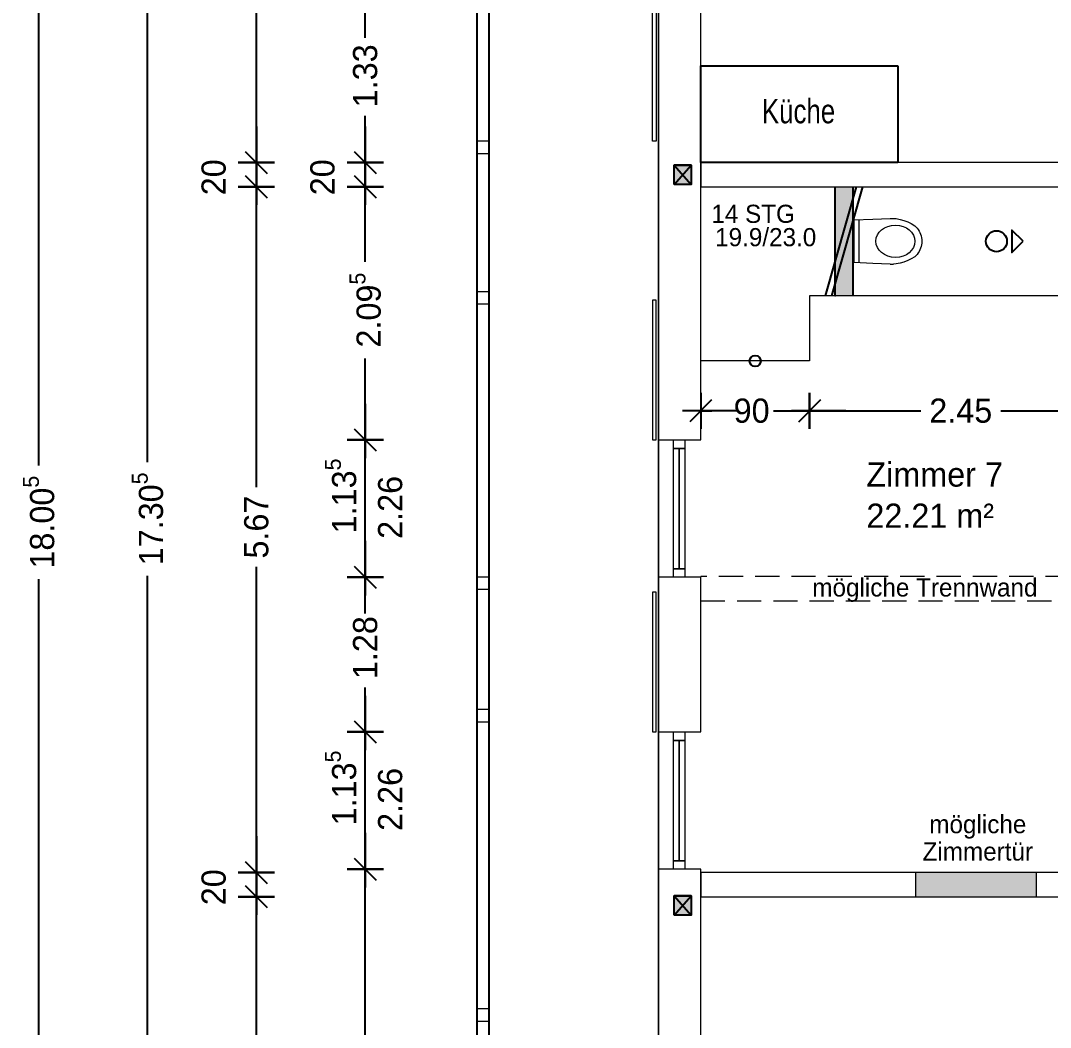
# Model space of a CAD drawing. Header units: metres. Extents: x 153.5 to 178.4, y 23.4 to 51.6.
# Drawn here: x 153.52 to 162.04, y 33.33 to 41.66 of the extents above; entities that cross this region are included whole.
import ezdxf

# ---------------------------------------------------------------- set-up
doc = ezdxf.new("R2010")
doc.units = ezdxf.units.M
doc.header["$XCLIPFRAME"] = 2
doc.header["$PDMODE"] = 65
doc.linetypes.add('AUSGEZOGEN', pattern=[0])
doc.linetypes.add('VERDECKT2_S2', pattern=[0.27, 0.2, -0.07])
for name, color, linetype, lineweight in [('Allgemein01', 7, 'AUSGEZOGEN', 13), ('Allgemein03', 7, 'AUSGEZOGEN', 25), ('Design', 7, 'AUSGEZOGEN', 18), ('Fenster', 7, 'AUSGEZOGEN', 13), ('Fensterbank', 7, 'AUSGEZOGEN', 13), ('Pfosten_ Stützen', 7, 'AUSGEZOGEN', 13), ('Sanitär', 7, 'AUSGEZOGEN', 25), ('Standard', 7, 'AUSGEZOGEN', 25), ('Stütze Holz', 7, 'AUSGEZOGEN', 13), ('Text Allgemein', 7, 'AUSGEZOGEN', 13), ('Treppe', 7, 'AUSGEZOGEN', 13), ('Verschattung', 7, 'AUSGEZOGEN', 13), ('Wand Holz nicht tragend', 7, 'AUSGEZOGEN', 13), ('Wand Holz tragend', 7, 'AUSGEZOGEN', 13)]:
    doc.layers.add(name, color=color, linetype=linetype, lineweight=lineweight)
doc.styles.add('ARIAL', font='arial.ttf')
doc.styles.add('Posterama Text Light', font='')
doc.styles.get('Posterama Text Light').set_extended_font_data('Posterama Text Light')
doc.dimstyles.new('DIMSTYLE_14', dxfattribs={"dimtxt": 0.2, "dimasz": 0.3, "dimexe": 0, "dimexo": 1e-06, "dimgap": 0.1, "dimtad": 0, "dimrnd": 0.005, "dimzin": 4, "dimdsep": 46, "dimtxsty": 'Posterama Text Light', "dimblk1": 'ALL_ML_STRICH', "dimblk2": 'ALL_ML_STRICH', "dimsah": 1, "dimcen": 0, "dimse1": 1, "dimse2": 1, "dimclrd": 7, "dimclre": 7, "dimclrt": 7, "dimadec": 0, "dimazin": 0, "dimtfac": 1, "dimtdec": 0, "dimtix": 1, "dimtmove": 2, "dimatfit": 3, "dimfxl": 0, "dimtzin": 0, "dimlwd": 0, "dimlwe": 18, "dimarcsym": 0})
doc.dimstyles.new('DIMSTYLE_17', dxfattribs={"dimtxt": 0.2, "dimasz": 0.3, "dimexe": 0, "dimexo": 1e-06, "dimgap": 0.1, "dimtad": 0, "dimdec": 1, "dimlfac": 100, "dimrnd": 0.5, "dimzin": 4, "dimdsep": 46, "dimtxsty": 'Posterama Text Light', "dimblk1": 'ALL_ML_STRICH', "dimblk2": 'ALL_ML_STRICH', "dimsah": 1, "dimcen": 0, "dimse1": 1, "dimse2": 1, "dimclrd": 7, "dimclre": 7, "dimclrt": 7, "dimadec": 0, "dimazin": 0, "dimtfac": 1, "dimtdec": 0, "dimtix": 1, "dimtmove": 2, "dimatfit": 3, "dimfxl": 0, "dimtzin": 0, "dimlwd": 0, "dimlwe": 25, "dimarcsym": 0})
doc.dimstyles.new('DIMSTYLE_3', dxfattribs={"dimtxt": 0.2, "dimasz": 0.3, "dimexe": 0, "dimexo": 1e-06, "dimgap": 0.1, "dimtad": 0, "dimdec": 3, "dimrnd": 0.005, "dimzin": 0, "dimdsep": 46, "dimtxsty": 'Posterama Text Light', "dimblk1": 'ALL_ML_STRICH', "dimblk2": 'ALL_ML_STRICH', "dimsah": 1, "dimcen": 0, "dimse1": 1, "dimse2": 1, "dimclrd": 7, "dimclre": 7, "dimclrt": 7, "dimadec": 0, "dimazin": 0, "dimtfac": 1, "dimtdec": 0, "dimtix": 1, "dimtmove": 2, "dimatfit": 3, "dimfxl": 0, "dimtzin": 0, "dimlwd": 0, "dimlwe": 25, "dimarcsym": 0})
doc.dimstyles.new('DIMSTYLE_5', dxfattribs={"dimtxt": 0.2, "dimasz": 0.3, "dimexe": 0, "dimexo": 1e-06, "dimgap": 0.1, "dimtad": 0, "dimrnd": 0.005, "dimzin": 0, "dimdsep": 46, "dimtxsty": 'Posterama Text Light', "dimblk1": 'ALL_ML_STRICH', "dimblk2": 'ALL_ML_STRICH', "dimsah": 1, "dimcen": 0, "dimse1": 1, "dimse2": 1, "dimclrd": 7, "dimclre": 7, "dimclrt": 7, "dimadec": 0, "dimazin": 0, "dimtfac": 1, "dimtdec": 0, "dimtix": 1, "dimtmove": 2, "dimatfit": 3, "dimfxl": 0, "dimtzin": 0, "dimlwd": 0, "dimlwe": 25, "dimarcsym": 0})
doc.dimstyles.new('DIMSTYLE_7', dxfattribs={"dimtxt": 0.2, "dimasz": 0.3, "dimexe": 0, "dimexo": 1e-06, "dimgap": 0.1, "dimtad": 2, "dimdec": 1, "dimlfac": 100, "dimrnd": 0.5, "dimzin": 0, "dimdsep": 46, "dimtxsty": 'Posterama Text Light', "dimblk1": 'ALL_ML_STRICH', "dimblk2": 'ALL_ML_STRICH', "dimsah": 1, "dimcen": 0, "dimse1": 1, "dimse2": 1, "dimclrd": 7, "dimclre": 7, "dimclrt": 7, "dimadec": 0, "dimazin": 0, "dimtfac": 1, "dimtdec": 0, "dimtix": 1, "dimtmove": 2, "dimatfit": 3, "dimfxl": 0, "dimtvp": 1.2, "dimtzin": 0, "dimlwd": 0, "dimlwe": 25, "dimarcsym": 0})
doc.dimstyles.new('DIMSTYLE_9', dxfattribs={"dimtxt": 0.2, "dimasz": 0.3, "dimexe": 0, "dimexo": 1e-06, "dimgap": 0.1, "dimtad": 2, "dimdec": 3, "dimrnd": 0.005, "dimzin": 0, "dimdsep": 46, "dimtxsty": 'Posterama Text Light', "dimblk1": 'ALL_ML_STRICH', "dimblk2": 'ALL_ML_STRICH', "dimsah": 1, "dimcen": 0, "dimse1": 1, "dimse2": 1, "dimclrd": 7, "dimclre": 7, "dimclrt": 7, "dimadec": 0, "dimazin": 0, "dimtfac": 1, "dimtdec": 0, "dimtix": 1, "dimtmove": 2, "dimatfit": 3, "dimfxl": 0, "dimtzin": 0, "dimlwd": 0, "dimlwe": 25, "dimarcsym": 0})
picture_1 = doc.add_image_def('image1.jpg', size_in_pixel=(256, 256))
picture_2 = doc.add_image_def('image2.jpg', size_in_pixel=(256, 256))

# ---------------------------------------------------------------- blocks, each defined once
blk = doc.blocks.new('COMPLEXOBJECT_2')
at = {"layer": 'Standard', "linetype": 'AUSGEZOGEN', "lineweight": 25, "transparency": 33554687}
blk.add_hatch(color=31, dxfattribs=at).paths.add_polyline_path([(158.9278, 40.3048), (159.0678, 40.3048), (159.0678, 40.4648), (158.9278, 40.4648)])
at = {"layer": 'Standard', "color": 7, "linetype": 'AUSGEZOGEN', "lineweight": 25, "transparency": 33554687}
blk.add_lwpolyline([(158.9278, 40.3048), (158.9278, 40.4648), (159.0678, 40.4648), (159.0678, 40.3048), (158.9278, 40.3048)], close=True, dxfattribs=at)
blk = doc.blocks.new('COMPLEXOBJECT_4')
at = {"layer": 'Standard', "linetype": 'AUSGEZOGEN', "lineweight": 25, "transparency": 33554687}
blk.add_hatch(color=31, dxfattribs=at).paths.add_polyline_path([(158.9278, 34.2634), (159.0678, 34.2634), (159.0678, 34.4234), (158.9278, 34.4234)])
at = {"layer": 'Standard', "color": 7, "linetype": 'AUSGEZOGEN', "lineweight": 25, "transparency": 33554687}
blk.add_lwpolyline([(158.9278, 34.2634), (158.9278, 34.4234), (159.0678, 34.4234), (159.0678, 34.2634), (158.9278, 34.2634)], close=True, dxfattribs=at)
blk = doc.blocks.new('COMPLEXOBJECT_16')
at = {"layer": 'Standard', "linetype": 'AUSGEZOGEN', "lineweight": 13, "transparency": 33554687}
blk.add_hatch(color=252, dxfattribs=at).paths.add_polyline_path([(160.9243, 34.6148), (160.9243, 34.4148), (161.9243, 34.4148), (161.9243, 34.6148)])
at = {"layer": 'Standard', "color": 252, "linetype": 'AUSGEZOGEN', "lineweight": 13, "transparency": 33554687}
blk.add_lwpolyline([(160.9243, 34.6148), (160.9243, 34.4148), (161.9243, 34.4148), (161.9243, 34.6148), (160.9243, 34.6148)], close=True, dxfattribs=at)
blk = doc.blocks.new('ALL_ML_STRICH')
at = {"color": 0, "linetype": 'ByBlock', "lineweight": -2}
for p, q in [((-0.3, -0.3), (0.3, 0.3)), ((0, -0.5), (0, 0.5)), ((-1, 0), (0.5, 0))]:
    blk.add_line(p, q, dxfattribs=at)
blk = doc.blocks.new('*D25')
at = {"layer": 'DEFPOINTS', "color": 7, "linetype": 'AUSGEZOGEN', "lineweight": 25, "transparency": 33554687}
for p in [(158.7978, 46.4848), (153.6732, 28.4819), (158.7978, 28.4819)]:
    blk.add_point(p, dxfattribs=at)
at = {"layer": 'Standard', "color": 7, "linetype": 'AUSGEZOGEN', "lineweight": -2, "transparency": 33554687}
for p, q in [((153.6732, 37.9821), (153.6732, 46.4848)), ((153.6732, 28.4819), (153.6732, 37.0421))]:
    blk.add_line(p, q, dxfattribs=at)
at = {"layer": 'Standard', "color": 7, "linetype": 'AUSGEZOGEN', "lineweight": 25, "transparency": 33554687, "xscale": 0.3, "yscale": 0.3, "zscale": 0.3}
for p, rotation in [((153.6732, 46.4848), 90), ((153.6732, 28.4819), 270)]:
    blk.add_blockref('ALL_ML_STRICH', p, dxfattribs=dict(at, rotation=rotation))
at = {"layer": 'Standard', "color": 7, "linetype": 'AUSGEZOGEN', "lineweight": 25, "transparency": 33554687, "insert": (153.6732, 37.5121), "char_height": 0.2, "width": 1.2, "attachment_point": 5, "rotation": 90, "style": 'Posterama Text Light'}
blk.add_mtext('\\A1;{\\A1;{18.00\\H0.132000;\\S5^ ;}}', dxfattribs=at)
blk = doc.blocks.new('*D58')
at = {"layer": 'DEFPOINTS', "color": 7, "linetype": 'AUSGEZOGEN', "lineweight": 25, "transparency": 33554687}
for p in [(159.1478, 46.1348), (154.5732, 28.8319), (159.1478, 28.8319)]:
    blk.add_point(p, dxfattribs=at)
at = {"layer": 'Standard', "color": 7, "linetype": 'AUSGEZOGEN', "lineweight": -2, "transparency": 33554687}
for p, q in [((154.5732, 38.0094), (154.5732, 46.1348)), ((154.5732, 28.8319), (154.5732, 37.0694))]:
    blk.add_line(p, q, dxfattribs=at)
at = {"layer": 'Standard', "color": 7, "linetype": 'AUSGEZOGEN', "lineweight": 25, "transparency": 33554687, "xscale": 0.3, "yscale": 0.3, "zscale": 0.3}
for p, rotation in [((154.5732, 46.1348), 90), ((154.5732, 28.8319), 270)]:
    blk.add_blockref('ALL_ML_STRICH', p, dxfattribs=dict(at, rotation=rotation))
at = {"layer": 'Standard', "color": 7, "linetype": 'AUSGEZOGEN', "lineweight": 25, "transparency": 33554687, "insert": (154.5732, 37.5394), "char_height": 0.2, "width": 1.2, "attachment_point": 5, "rotation": 90, "style": 'Posterama Text Light'}
blk.add_mtext('\\A1;{\\A1;{17.30\\H0.132000;\\S5^ ;}}', dxfattribs=at)
blk = doc.blocks.new('*D70')
at = {"layer": 'DEFPOINTS', "color": 7, "linetype": 'AUSGEZOGEN', "lineweight": 25, "transparency": 33554687}
for p in [(158.7978, 34.6423), (156.3732, 30.8165), (158.7978, 30.8165)]:
    blk.add_point(p, dxfattribs=at)
at = {"layer": 'Standard', "color": 7, "linetype": 'AUSGEZOGEN', "lineweight": -2, "transparency": 33554687}
for p, q in [((156.3732, 33.1719), (156.3732, 34.6423)), ((156.3732, 30.8165), (156.3732, 32.3719))]:
    blk.add_line(p, q, dxfattribs=at)
at = {"layer": 'Standard', "color": 7, "linetype": 'AUSGEZOGEN', "lineweight": 25, "transparency": 33554687, "xscale": 0.3, "yscale": 0.3, "zscale": 0.3}
for p, rotation in [((156.3732, 34.6423), 90), ((156.3732, 30.8165), 270)]:
    blk.add_blockref('ALL_ML_STRICH', p, dxfattribs=dict(at, rotation=rotation))
at = {"layer": 'Standard', "color": 7, "linetype": 'AUSGEZOGEN', "lineweight": 25, "transparency": 33554687, "insert": (156.3732, 32.7719), "char_height": 0.2, "width": 1, "attachment_point": 5, "rotation": 90, "style": 'Posterama Text Light'}
blk.add_mtext('\\A1;{\\A1;{3.82\\H0.132000;\\S5^ ;}}', dxfattribs=at)
blk = doc.blocks.new('*D71')
at = {"layer": 'DEFPOINTS', "color": 7, "linetype": 'AUSGEZOGEN', "lineweight": 25, "transparency": 33554687}
for p in [(158.7978, 35.7773), (156.3732, 34.6423), (158.7978, 34.6423)]:
    blk.add_point(p, dxfattribs=at)
at = {"layer": 'Standard', "color": 7, "linetype": 'AUSGEZOGEN', "lineweight": -2, "transparency": 33554687}
blk.add_line((156.3732, 34.6423), (156.3732, 35.7773), dxfattribs=at)
at = {"layer": 'Standard', "color": 7, "linetype": 'AUSGEZOGEN', "lineweight": 25, "transparency": 33554687, "xscale": 0.3, "yscale": 0.3, "zscale": 0.3}
for p, rotation in [((156.3732, 35.7773), 90), ((156.3732, 34.6423), 270)]:
    blk.add_blockref('ALL_ML_STRICH', p, dxfattribs=dict(at, rotation=rotation))
at = {"layer": 'Standard', "color": 7, "linetype": 'AUSGEZOGEN', "lineweight": 25, "transparency": 33554687, "insert": (156.1704, 35.3144), "char_height": 0.2, "width": 1, "attachment_point": 5, "rotation": 90, "style": 'Posterama Text Light'}
blk.add_mtext('\\A1;{\\A1;{1.13\\H0.132000;\\S5^ ;}}', dxfattribs=at)
at = {"layer": 'Standard', "color": 7, "linetype": 'AUSGEZOGEN', "lineweight": 25, "transparency": 33554687, "insert": (156.4788, 34.9596), "char_height": 0.2, "width": 0.01, "attachment_point": 1, "rotation": 90, "line_spacing_factor": 0.60241, "style": 'Posterama Text Light'}
blk.add_mtext('\\A1;{2.26\\H0.132000;\\S^ ;}', dxfattribs=at)
blk = doc.blocks.new('*D72')
at = {"layer": 'DEFPOINTS', "color": 7, "linetype": 'AUSGEZOGEN', "lineweight": 25, "transparency": 33554687}
for p in [(158.7978, 37.0569), (156.3732, 35.7773), (158.7978, 35.7773)]:
    blk.add_point(p, dxfattribs=at)
at = {"layer": 'Standard', "color": 7, "linetype": 'AUSGEZOGEN', "lineweight": -2, "transparency": 33554687}
for p, q in [((156.3732, 36.8048), (156.3732, 37.0569)), ((156.3732, 35.7773), (156.3732, 36.1448))]:
    blk.add_line(p, q, dxfattribs=at)
at = {"layer": 'Standard', "color": 7, "linetype": 'AUSGEZOGEN', "lineweight": 25, "transparency": 33554687, "xscale": 0.3, "yscale": 0.3, "zscale": 0.3}
for p, rotation in [((156.3732, 37.0569), 90), ((156.3732, 35.7773), 270)]:
    blk.add_blockref('ALL_ML_STRICH', p, dxfattribs=dict(at, rotation=rotation))
at = {"layer": 'Standard', "color": 7, "linetype": 'AUSGEZOGEN', "lineweight": 25, "transparency": 33554687, "insert": (156.3732, 36.4748), "char_height": 0.2, "width": 0.8, "attachment_point": 5, "rotation": 90, "style": 'Posterama Text Light'}
blk.add_mtext('\\A1;{\\A1;{1.28\\H0.132000;\\S^ ;}}', dxfattribs=at)
blk = doc.blocks.new('*D73')
at = {"layer": 'DEFPOINTS', "color": 7, "linetype": 'AUSGEZOGEN', "lineweight": 25, "transparency": 33554687}
for p in [(158.7978, 38.1919), (156.3732, 37.0569), (158.7978, 37.0569)]:
    blk.add_point(p, dxfattribs=at)
at = {"layer": 'Standard', "color": 7, "linetype": 'AUSGEZOGEN', "lineweight": -2, "transparency": 33554687}
blk.add_line((156.3732, 37.0569), (156.3732, 38.1919), dxfattribs=at)
at = {"layer": 'Standard', "color": 7, "linetype": 'AUSGEZOGEN', "lineweight": 25, "transparency": 33554687, "xscale": 0.3, "yscale": 0.3, "zscale": 0.3}
for p, rotation in [((156.3732, 38.1919), 90), ((156.3732, 37.0569), 270)]:
    blk.add_blockref('ALL_ML_STRICH', p, dxfattribs=dict(at, rotation=rotation))
at = {"layer": 'Standard', "color": 7, "linetype": 'AUSGEZOGEN', "lineweight": 25, "transparency": 33554687, "insert": (156.1704, 37.729), "char_height": 0.2, "width": 1, "attachment_point": 5, "rotation": 90, "style": 'Posterama Text Light'}
blk.add_mtext('\\A1;{\\A1;{1.13\\H0.132000;\\S5^ ;}}', dxfattribs=at)
at = {"layer": 'Standard', "color": 7, "linetype": 'AUSGEZOGEN', "lineweight": 25, "transparency": 33554687, "insert": (156.4788, 37.3742), "char_height": 0.2, "width": 0.01, "attachment_point": 1, "rotation": 90, "line_spacing_factor": 0.60241, "style": 'Posterama Text Light'}
blk.add_mtext('\\A1;{2.26\\H0.132000;\\S^ ;}', dxfattribs=at)
blk = doc.blocks.new('*D74')
at = {"layer": 'DEFPOINTS', "color": 7, "linetype": 'AUSGEZOGEN', "lineweight": 25, "transparency": 33554687}
for p in [(159.1478, 40.2848), (156.3732, 38.1919), (158.7978, 38.1919)]:
    blk.add_point(p, dxfattribs=at)
at = {"layer": 'Standard', "color": 7, "linetype": 'AUSGEZOGEN', "lineweight": -2, "transparency": 33554687}
for p, q in [((156.3732, 39.6656), (156.3732, 40.2848)), ((156.3732, 38.1919), (156.3732, 38.8656))]:
    blk.add_line(p, q, dxfattribs=at)
at = {"layer": 'Standard', "color": 7, "linetype": 'AUSGEZOGEN', "lineweight": 25, "transparency": 33554687, "xscale": 0.3, "yscale": 0.3, "zscale": 0.3}
for p, rotation in [((156.3732, 40.2848), 90), ((156.3732, 38.1919), 270)]:
    blk.add_blockref('ALL_ML_STRICH', p, dxfattribs=dict(at, rotation=rotation))
at = {"layer": 'Standard', "color": 7, "linetype": 'AUSGEZOGEN', "lineweight": 25, "transparency": 33554687, "insert": (156.3732, 39.2656), "char_height": 0.2, "width": 1, "attachment_point": 5, "rotation": 90, "style": 'Posterama Text Light'}
blk.add_mtext('\\A1;{\\A1;{2.09\\H0.132000;\\S5^ ;}}', dxfattribs=at)
blk = doc.blocks.new('*D75')
at = {"layer": 'DEFPOINTS', "color": 7, "linetype": 'AUSGEZOGEN', "lineweight": 25, "transparency": 33554687}
for p in [(159.1478, 40.4848), (156.3732, 40.2848), (159.1478, 40.2848)]:
    blk.add_point(p, dxfattribs=at)
at = {"layer": 'Standard', "color": 7, "linetype": 'AUSGEZOGEN', "lineweight": -2, "transparency": 33554687}
blk.add_line((156.3732, 40.2848), (156.3732, 40.4848), dxfattribs=at)
at = {"layer": 'Standard', "color": 7, "linetype": 'AUSGEZOGEN', "lineweight": 25, "transparency": 33554687, "xscale": 0.3, "yscale": 0.3, "zscale": 0.3}
for p, rotation in [((156.3732, 40.4848), 90), ((156.3732, 40.2848), 270)]:
    blk.add_blockref('ALL_ML_STRICH', p, dxfattribs=dict(at, rotation=rotation))
at = {"layer": 'Standard', "color": 7, "linetype": 'AUSGEZOGEN', "lineweight": 25, "transparency": 33554687, "insert": (156.0204, 40.3637), "char_height": 0.2, "width": 0.8, "attachment_point": 5, "rotation": 90, "style": 'Posterama Text Light'}
blk.add_mtext('\\A1;{\\A1;{20\\H0.132000;\\S^ ;}}', dxfattribs=at)
blk = doc.blocks.new('*D76')
at = {"layer": 'DEFPOINTS', "color": 7, "linetype": 'AUSGEZOGEN', "lineweight": 25, "transparency": 33554687}
for p in [(158.7978, 41.8167), (156.3732, 40.4848), (159.1478, 40.4848)]:
    blk.add_point(p, dxfattribs=at)
at = {"layer": 'Standard', "color": 7, "linetype": 'AUSGEZOGEN', "lineweight": -2, "transparency": 33554687}
for p, q in [((156.3732, 41.5326), (156.3732, 41.8167)), ((156.3732, 40.4848), (156.3732, 40.8726))]:
    blk.add_line(p, q, dxfattribs=at)
at = {"layer": 'Standard', "color": 7, "linetype": 'AUSGEZOGEN', "lineweight": 25, "transparency": 33554687, "xscale": 0.3, "yscale": 0.3, "zscale": 0.3}
for p, rotation in [((156.3732, 41.8167), 90), ((156.3732, 40.4848), 270)]:
    blk.add_blockref('ALL_ML_STRICH', p, dxfattribs=dict(at, rotation=rotation))
at = {"layer": 'Standard', "color": 7, "linetype": 'AUSGEZOGEN', "lineweight": 25, "transparency": 33554687, "insert": (156.3732, 41.2026), "char_height": 0.2, "width": 0.8, "attachment_point": 5, "rotation": 90, "style": 'Posterama Text Light'}
blk.add_mtext('\\A1;{\\A1;{1.33\\H0.132000;\\S^ ;}}', dxfattribs=at)
blk = doc.blocks.new('*D94')
at = {"layer": 'DEFPOINTS', "color": 7, "linetype": 'AUSGEZOGEN', "lineweight": 25, "transparency": 33554687}
for p in [(159.1478, 34.4148), (155.4732, 28.8319), (159.1478, 28.8319)]:
    blk.add_point(p, dxfattribs=at)
at = {"layer": 'Standard', "color": 7, "linetype": 'AUSGEZOGEN', "lineweight": -2, "transparency": 33554687}
for p, q in [((155.4732, 32.059), (155.4732, 34.4148)), ((155.4732, 28.8319), (155.4732, 31.259))]:
    blk.add_line(p, q, dxfattribs=at)
at = {"layer": 'Standard', "color": 7, "linetype": 'AUSGEZOGEN', "lineweight": 25, "transparency": 33554687, "xscale": 0.3, "yscale": 0.3, "zscale": 0.3}
for p, rotation in [((155.4732, 34.4148), 90), ((155.4732, 28.8319), 270)]:
    blk.add_blockref('ALL_ML_STRICH', p, dxfattribs=dict(at, rotation=rotation))
at = {"layer": 'Standard', "color": 7, "linetype": 'AUSGEZOGEN', "lineweight": 25, "transparency": 33554687, "insert": (155.4732, 31.659), "char_height": 0.2, "width": 1, "attachment_point": 5, "rotation": 90, "style": 'Posterama Text Light'}
blk.add_mtext('\\A1;{\\A1;{5.58\\H0.132000;\\S5^ ;}}', dxfattribs=at)
blk = doc.blocks.new('*D95')
at = {"layer": 'DEFPOINTS', "color": 7, "linetype": 'AUSGEZOGEN', "lineweight": 25, "transparency": 33554687}
for p in [(159.1478, 34.6148), (155.4732, 34.4148), (159.1478, 34.4148)]:
    blk.add_point(p, dxfattribs=at)
at = {"layer": 'Standard', "color": 7, "linetype": 'AUSGEZOGEN', "lineweight": -2, "transparency": 33554687}
blk.add_line((155.4732, 34.4148), (155.4732, 34.6148), dxfattribs=at)
at = {"layer": 'Standard', "color": 7, "linetype": 'AUSGEZOGEN', "lineweight": 25, "transparency": 33554687, "xscale": 0.3, "yscale": 0.3, "zscale": 0.3}
for p, rotation in [((155.4732, 34.6148), 90), ((155.4732, 34.4148), 270)]:
    blk.add_blockref('ALL_ML_STRICH', p, dxfattribs=dict(at, rotation=rotation))
at = {"layer": 'Standard', "color": 7, "linetype": 'AUSGEZOGEN', "lineweight": 25, "transparency": 33554687, "insert": (155.1204, 34.4937), "char_height": 0.2, "width": 0.8, "attachment_point": 5, "rotation": 90, "style": 'Posterama Text Light'}
blk.add_mtext('\\A1;{\\A1;{20\\H0.132000;\\S^ ;}}', dxfattribs=at)
blk = doc.blocks.new('*D96')
at = {"layer": 'DEFPOINTS', "color": 7, "linetype": 'AUSGEZOGEN', "lineweight": 25, "transparency": 33554687}
for p in [(159.1478, 40.2848), (155.4732, 34.6148), (159.1478, 34.6148)]:
    blk.add_point(p, dxfattribs=at)
at = {"layer": 'Standard', "color": 7, "linetype": 'AUSGEZOGEN', "lineweight": -2, "transparency": 33554687}
for p, q in [((155.4732, 37.8018), (155.4732, 40.2848)), ((155.4732, 34.6148), (155.4732, 37.1418))]:
    blk.add_line(p, q, dxfattribs=at)
at = {"layer": 'Standard', "color": 7, "linetype": 'AUSGEZOGEN', "lineweight": 25, "transparency": 33554687, "xscale": 0.3, "yscale": 0.3, "zscale": 0.3}
for p, rotation in [((155.4732, 40.2848), 90), ((155.4732, 34.6148), 270)]:
    blk.add_blockref('ALL_ML_STRICH', p, dxfattribs=dict(at, rotation=rotation))
at = {"layer": 'Standard', "color": 7, "linetype": 'AUSGEZOGEN', "lineweight": 25, "transparency": 33554687, "insert": (155.4732, 37.4718), "char_height": 0.2, "width": 0.8, "attachment_point": 5, "rotation": 90, "style": 'Posterama Text Light'}
blk.add_mtext('\\A1;{\\A1;{5.67\\H0.132000;\\S^ ;}}', dxfattribs=at)
blk = doc.blocks.new('*D97')
at = {"layer": 'DEFPOINTS', "color": 7, "linetype": 'AUSGEZOGEN', "lineweight": 25, "transparency": 33554687}
for p in [(159.1478, 40.4848), (155.4732, 40.2848), (159.1478, 40.2848)]:
    blk.add_point(p, dxfattribs=at)
at = {"layer": 'Standard', "color": 7, "linetype": 'AUSGEZOGEN', "lineweight": -2, "transparency": 33554687}
blk.add_line((155.4732, 40.2848), (155.4732, 40.4848), dxfattribs=at)
at = {"layer": 'Standard', "color": 7, "linetype": 'AUSGEZOGEN', "lineweight": 25, "transparency": 33554687, "xscale": 0.3, "yscale": 0.3, "zscale": 0.3}
for p, rotation in [((155.4732, 40.4848), 90), ((155.4732, 40.2848), 270)]:
    blk.add_blockref('ALL_ML_STRICH', p, dxfattribs=dict(at, rotation=rotation))
at = {"layer": 'Standard', "color": 7, "linetype": 'AUSGEZOGEN', "lineweight": 25, "transparency": 33554687, "insert": (155.1204, 40.3637), "char_height": 0.2, "width": 0.8, "attachment_point": 5, "rotation": 90, "style": 'Posterama Text Light'}
blk.add_mtext('\\A1;{\\A1;{20\\H0.132000;\\S^ ;}}', dxfattribs=at)
blk = doc.blocks.new('*D98')
at = {"layer": 'DEFPOINTS', "color": 7, "linetype": 'AUSGEZOGEN', "lineweight": 25, "transparency": 33554687}
for p in [(159.1478, 46.1348), (155.4732, 40.4848), (159.1478, 40.4848)]:
    blk.add_point(p, dxfattribs=at)
at = {"layer": 'Standard', "color": 7, "linetype": 'AUSGEZOGEN', "lineweight": -2, "transparency": 33554687}
for p, q in [((155.4732, 43.6564), (155.4732, 46.1348)), ((155.4732, 40.4848), (155.4732, 42.9964))]:
    blk.add_line(p, q, dxfattribs=at)
at = {"layer": 'Standard', "color": 7, "linetype": 'AUSGEZOGEN', "lineweight": 25, "transparency": 33554687, "xscale": 0.3, "yscale": 0.3, "zscale": 0.3}
for p, rotation in [((155.4732, 46.1348), 90), ((155.4732, 40.4848), 270)]:
    blk.add_blockref('ALL_ML_STRICH', p, dxfattribs=dict(at, rotation=rotation))
at = {"layer": 'Standard', "color": 7, "linetype": 'AUSGEZOGEN', "lineweight": 25, "transparency": 33554687, "insert": (155.4732, 43.3264), "char_height": 0.2, "width": 0.8, "attachment_point": 5, "rotation": 90, "style": 'Posterama Text Light'}
blk.add_mtext('\\A1;{\\A1;{5.65\\H0.132000;\\S^ ;}}', dxfattribs=at)
blk = doc.blocks.new('*D114')
at = {"layer": 'DEFPOINTS', "color": 7, "linetype": 'AUSGEZOGEN', "lineweight": 25, "transparency": 33554687}
for p in [(159.1478, 34.4148), (163.6978, 33.1598), (159.1478, 29.8722)]:
    blk.add_point(p, dxfattribs=at)
at = {"layer": 'Standard', "color": 7, "linetype": 'AUSGEZOGEN', "lineweight": -2, "transparency": 33554687}
for p, q in [((159.1478, 29.8722), (161.1108, 29.8722)), ((161.7708, 29.8722), (163.6978, 29.8722))]:
    blk.add_line(p, q, dxfattribs=at)
at = {"layer": 'Standard', "color": 7, "linetype": 'AUSGEZOGEN', "lineweight": 25, "transparency": 33554687, "xscale": 0.3, "yscale": 0.3, "zscale": 0.3, "rotation": 180}
blk.add_blockref('ALL_ML_STRICH', (159.1478, 29.8722), dxfattribs=at)
at = {"layer": 'Standard', "color": 7, "linetype": 'AUSGEZOGEN', "lineweight": 25, "transparency": 33554687, "xscale": 0.3, "yscale": 0.3, "zscale": 0.3}
blk.add_blockref('ALL_ML_STRICH', (163.6978, 29.8722), dxfattribs=at)
at = {"layer": 'Standard', "color": 7, "linetype": 'AUSGEZOGEN', "lineweight": 25, "transparency": 33554687, "insert": (161.4408, 29.8722), "char_height": 0.2, "width": 0.8, "attachment_point": 5, "style": 'Posterama Text Light'}
blk.add_mtext('\\A1;{\\A1;{4.55\\H0.132000;\\S^ ;}}', dxfattribs=at)
blk = doc.blocks.new('*D121')
at = {"layer": 'DEFPOINTS', "color": 7, "linetype": 'AUSGEZOGEN', "lineweight": 25, "transparency": 33554687}
for p in [(159.1478, 38.8448), (160.0478, 38.8448), (159.1478, 38.4329)]:
    blk.add_point(p, dxfattribs=at)
at = {"layer": 'Standard', "color": 7, "linetype": 'AUSGEZOGEN', "lineweight": -2, "transparency": 33554687}
for p, q in [((159.1478, 38.4329), (159.2383, 38.4329)), ((159.8983, 38.4329), (160.0478, 38.4329))]:
    blk.add_line(p, q, dxfattribs=at)
at = {"layer": 'Standard', "color": 7, "linetype": 'AUSGEZOGEN', "lineweight": 25, "transparency": 33554687, "xscale": 0.3, "yscale": 0.3, "zscale": 0.3, "rotation": 180}
blk.add_blockref('ALL_ML_STRICH', (159.1478, 38.4329), dxfattribs=at)
at = {"layer": 'Standard', "color": 7, "linetype": 'AUSGEZOGEN', "lineweight": 25, "transparency": 33554687, "xscale": 0.3, "yscale": 0.3, "zscale": 0.3}
blk.add_blockref('ALL_ML_STRICH', (160.0478, 38.4329), dxfattribs=at)
at = {"layer": 'Standard', "color": 7, "linetype": 'AUSGEZOGEN', "lineweight": 25, "transparency": 33554687, "insert": (159.5683, 38.4329), "char_height": 0.2, "width": 0.8, "attachment_point": 5, "style": 'Posterama Text Light'}
blk.add_mtext('\\A1;{\\A1;{90\\H0.132000;\\S^ ;}}', dxfattribs=at)
blk = doc.blocks.new('*D122')
at = {"layer": 'DEFPOINTS', "color": 7, "linetype": 'AUSGEZOGEN', "lineweight": 25, "transparency": 33554687}
for p in [(162.4978, 39.3848), (160.0478, 38.8448), (160.0478, 38.4329)]:
    blk.add_point(p, dxfattribs=at)
at = {"layer": 'Standard', "color": 7, "linetype": 'AUSGEZOGEN', "lineweight": -2, "transparency": 33554687}
for p, q in [((160.0478, 38.4329), (160.9677, 38.4329)), ((161.6277, 38.4329), (162.4978, 38.4329))]:
    blk.add_line(p, q, dxfattribs=at)
at = {"layer": 'Standard', "color": 7, "linetype": 'AUSGEZOGEN', "lineweight": 25, "transparency": 33554687, "xscale": 0.3, "yscale": 0.3, "zscale": 0.3, "rotation": 180}
blk.add_blockref('ALL_ML_STRICH', (160.0478, 38.4329), dxfattribs=at)
at = {"layer": 'Standard', "color": 7, "linetype": 'AUSGEZOGEN', "lineweight": 25, "transparency": 33554687, "xscale": 0.3, "yscale": 0.3, "zscale": 0.3}
blk.add_blockref('ALL_ML_STRICH', (162.4978, 38.4329), dxfattribs=at)
at = {"layer": 'Standard', "color": 7, "linetype": 'AUSGEZOGEN', "lineweight": 25, "transparency": 33554687, "insert": (161.2977, 38.4329), "char_height": 0.2, "width": 0.8, "attachment_point": 5, "style": 'Posterama Text Light'}
blk.add_mtext('\\A1;{\\A1;{2.45\\H0.132000;\\S^ ;}}', dxfattribs=at)

msp = doc.modelspace()

# ---------------------------------------------------------------- hatches: boundary and pattern name
at = {"layer": 'Design', "linetype": 'AUSGEZOGEN', "lineweight": 25, "transparency": 33554687}
msp.add_hatch(color=254, dxfattribs=at).paths.add_polyline_path([(160.2629, 39.3848), (160.2629, 40.2848), (160.4129, 40.2848), (160.4129, 39.3848)], flags=16)

# ---------------------------------------------------------------- linework, layer by layer
at = {"layer": 'Allgemein01', "color": 252, "linetype": 'AUSGEZOGEN', "lineweight": 25, "transparency": 33554687}
msp.add_circle((161.593, 39.8348), 0.0869, dxfattribs=at)
at = {"layer": 'Allgemein03', "color": 7, "linetype": 'AUSGEZOGEN', "lineweight": 25, "transparency": 33554687}
for p, q in [((159.1478, 41.2848), (160.7778, 41.2848)), ((159.1478, 40.4848), (159.1478, 41.2848)), ((160.7778, 41.2848), (160.7778, 40.4848)), ((160.7778, 40.4848), (159.1478, 40.4848))]:
    msp.add_line(p, q, dxfattribs=at)
at = {"layer": 'Allgemein03', "color": 252, "linetype": 'AUSGEZOGEN', "lineweight": 25, "transparency": 33554687}
msp.add_line((160.409, 39.3848), (160.409, 40.2848), dxfattribs=at)
msp.add_lwpolyline([(160.2591, 39.3849), (160.259, 39.3848), (160.259, 40.2848)], dxfattribs=at)
at = {"layer": 'Fenster', "transparency": 33554687}
for points in [[(158.9228, 38.1219), (158.9228, 38.1919), (159.0148, 38.1919), (159.0148, 38.1219), (158.9228, 38.1219)], [(158.9228, 37.1269), (158.9228, 38.1219), (159.0148, 38.1219), (159.0148, 37.1269), (158.9228, 37.1269)], [(158.9228, 37.0569), (158.9228, 37.1269), (159.0148, 37.1269), (159.0148, 37.0569), (158.9228, 37.0569)], [(158.9228, 35.7073), (158.9228, 35.7773), (159.0148, 35.7773), (159.0148, 35.7073), (158.9228, 35.7073)], [(158.9228, 34.7123), (158.9228, 35.7073), (159.0148, 35.7073), (159.0148, 34.7123), (158.9228, 34.7123)], [(158.9228, 34.6423), (158.9228, 34.7123), (159.0148, 34.7123), (159.0148, 34.6423), (158.9228, 34.6423)]]:
    msp.add_lwpolyline(points, close=True, dxfattribs=at)
for points in [[(158.9688, 37.1269, 3.24), (158.9688, 38.1219, 3.24), (158.9688, 38.1219, 5.36), (158.9688, 37.1269, 5.36)], [(158.9688, 34.7123, 3.24), (158.9688, 35.7073, 3.24), (158.9688, 35.7073, 5.36), (158.9688, 34.7123, 5.36)]]:
    msp.add_3dface(points, dxfattribs=at)
at = {"layer": 'Fensterbank', "color": 7, "linetype": 'AUSGEZOGEN', "lineweight": 18, "transparency": 33554687}
for p, q in [((158.7978, 37.0569), (158.7978, 38.1919)), ((158.7978, 34.6423), (158.7978, 35.7773))]:
    msp.add_line(p, q, dxfattribs=at)
at = {"layer": 'Sanitär', "color": 252, "linetype": 'AUSGEZOGEN', "lineweight": 13, "transparency": 33554687}
for p, q in [((160.4129, 40.0112), (160.5707, 40.0188)), ((160.4129, 40.0112), (160.4129, 39.6584)), ((160.4588, 39.9167), (160.4589, 40.0134)), ((160.5707, 40.0188), (160.7144, 40.0228)), ((160.7144, 40.0228), (160.7405, 40.0228)), ((160.7405, 40.0228), (160.7634, 40.0217)), ((160.7634, 40.0217), (160.7961, 40.0159)), ((160.7961, 40.0159), (160.828, 40.0068)), ((160.828, 40.0068), (160.859, 39.9951)), ((160.859, 39.9951), (160.8887, 39.9806)), ((160.8887, 39.9806), (160.917, 39.9635)), ((160.917, 39.9635), (160.9273, 39.9542)), ((160.9273, 39.9542), (160.9372, 39.9434)), ((160.9372, 39.9434), (160.9461, 39.9318)), ((160.4588, 39.8348), (160.4588, 39.9167)), ((160.9461, 39.9318), (160.9538, 39.9194)), ((160.9538, 39.9194), (160.9605, 39.9063)), ((160.9605, 39.9063), (160.9659, 39.8927)), ((160.9659, 39.8927), (160.97, 39.8786)), ((160.97, 39.8786), (160.9729, 39.8643)), ((160.9729, 39.8643), (160.9744, 39.8497)), ((160.4588, 39.7529), (160.4588, 39.8348)), ((160.9659, 39.7769), (160.9605, 39.7633)), ((160.97, 39.7909), (160.9659, 39.7769)), ((160.9729, 39.8053), (160.97, 39.7909)), ((160.9744, 39.8199), (160.9729, 39.8053)), ((160.9744, 39.8497), (160.9749, 39.8345)), ((160.9749, 39.8345), (160.9744, 39.8199)), ((160.4589, 39.6562), (160.4588, 39.7529)), ((160.8887, 39.689), (160.859, 39.6745)), ((160.917, 39.7061), (160.8887, 39.689)), ((160.9273, 39.7153), (160.917, 39.7061)), ((160.9372, 39.7261), (160.9273, 39.7153)), ((160.946, 39.7378), (160.9372, 39.7261)), ((160.9538, 39.7502), (160.946, 39.7378)), ((160.9605, 39.7633), (160.9538, 39.7502)), ((160.5707, 39.6508), (160.4129, 39.6584)), ((160.7144, 39.6468), (160.5707, 39.6508)), ((160.7144, 39.6468), (160.7405, 39.6468)), ((160.7634, 39.6478), (160.7405, 39.6468)), ((160.7961, 39.6536), (160.7634, 39.6478)), ((160.828, 39.6628), (160.7961, 39.6536)), ((160.859, 39.6745), (160.828, 39.6628))]:
    msp.add_line(p, q, dxfattribs=at)
msp.add_ellipse((160.7576, 39.8348), major_axis=(0.1615, -0.0003), ratio=0.826368, dxfattribs=at)
at = {"layer": 'Standard', "color": 8, "linetype": 'VERDECKT2_S2', "lineweight": 13, "transparency": 33554687}
for p, q in [((163.6978, 37.0619), (159.1478, 37.0619)), ((159.1478, 36.8619), (163.6978, 36.8619))]:
    msp.add_line(p, q, dxfattribs=at)
at = {"layer": 'Standard', "color": 1, "linetype": 'AUSGEZOGEN', "lineweight": 25, "transparency": 33554687}
for points in [[(157.2978, 26.9819), (157.2978, 47.9848), (174.2978, 47.9848), (174.2978, 26.9819), (157.2978, 26.9819)], [(157.3978, 27.0819), (157.3978, 47.8848), (174.1978, 47.8848), (174.1978, 27.0819), (157.3978, 27.0819)]]:
    msp.add_lwpolyline(points, close=True, dxfattribs=at)
at = {"layer": 'Standard', "color": 7, "linetype": 'AUSGEZOGEN', "lineweight": 25, "transparency": 33554687}
for points in [[(158.9278, 40.3048), (159.0678, 40.4648), (158.9278, 40.4648), (159.0678, 40.3048)], [(158.9278, 34.2634), (159.0678, 34.4234), (158.9278, 34.4234), (159.0678, 34.2634)]]:
    msp.add_lwpolyline(points, dxfattribs=at)
at = {"layer": 'Standard', "color": 7, "linetype": 'AUSGEZOGEN', "lineweight": 13, "transparency": 33554687}
msp.add_lwpolyline([(162.4978, 39.3848), (160.0478, 39.3848), (160.0478, 38.8448), (159.1478, 38.8448)], dxfattribs=at)
at = {"layer": 'Treppe', "color": 7, "linetype": 'AUSGEZOGEN', "lineweight": 25, "transparency": 33554687}
for p, q in [((160.1801, 39.3848), (160.4358, 40.2848)), ((160.2321, 39.3848), (160.4878, 40.2848))]:
    msp.add_line(p, q, dxfattribs=at)
msp.add_lwpolyline([(161.8124, 39.8348), (161.7204, 39.9268), (161.7204, 39.7428), (161.8124, 39.8348)], close=True, dxfattribs=at)
msp.add_circle((159.5978, 38.8448), 0.046, dxfattribs=at)
at = {"layer": 'Verschattung', "transparency": 33554687}
for points in [[(158.7478, 40.6617), (158.7478, 41.8167), (158.7778, 41.8167), (158.7778, 40.6617), (158.7478, 40.6617)], [(158.7478, 39.3469), (158.7478, 38.1919), (158.7778, 38.1919), (158.7778, 39.3469), (158.7478, 39.3469)], [(158.7478, 36.9323), (158.7478, 35.7773), (158.7778, 35.7773), (158.7778, 36.9323), (158.7478, 36.9323)]]:
    msp.add_lwpolyline(points, close=True, dxfattribs=at)

# ---------------------------------------------------------------- block references
at = {"layer": 'Standard', "color": 31, "linetype": 'AUSGEZOGEN', "lineweight": 25, "transparency": 33554687}
for name in ['COMPLEXOBJECT_2', 'COMPLEXOBJECT_4']:
    msp.add_blockref(name, (0, 0), dxfattribs=at)
at = {"layer": 'Standard', "color": 252, "linetype": 'AUSGEZOGEN', "lineweight": 13, "transparency": 33554687}
msp.add_blockref('COMPLEXOBJECT_16', (0, 0), dxfattribs=at)

# ---------------------------------------------------------------- texts
at = {"layer": 'Pfosten_ Stützen', "color": 7, "linetype": 'AUSGEZOGEN', "lineweight": 25, "transparency": 33554687, "insert": (159.956, 40.8073), "char_height": 0.2, "width": 0.72, "attachment_point": 8, "style": 'Posterama Text Light'}
msp.add_mtext('\\A1;{\\fPosterama Text Light|i0|b0;\\H0.200000;\\W0.800000;\\C7;Küche}\\P', dxfattribs=at)
at = {"layer": 'Text Allgemein', "color": 8, "linetype": 'AUSGEZOGEN', "lineweight": 13, "transparency": 33554687, "insert": (160.07, 37.0476), "char_height": 0.15, "width": 2.0975, "attachment_point": 1, "style": 'Posterama Text Light'}
msp.add_mtext('\\A1;{\\fPosterama Text Light|i0|b0;\\H0.150000;\\W1.000000;\\C8;mögliche Trennwand}\\P', dxfattribs=at)
at = {"layer": 'Text Allgemein', "color": 8, "linetype": 'AUSGEZOGEN', "lineweight": 13, "transparency": 33554687, "insert": (161.4387, 35.0904), "char_height": 0.15, "width": 1.08099, "attachment_point": 2, "line_spacing_factor": 0.903614, "style": 'ARIAL'}
msp.add_mtext('\\A1;{\\fPosterama Text Light|i0|b0;\\H0.150000;\\W1.000000;\\C8;mögliche }\\P{\\fPosterama Text Light|i0|b0;\\H0.150000;\\W1.000000;\\C8;Zimmertür}\\P', dxfattribs=at)
at = {"layer": 'Wand Holz tragend', "color": 7, "linetype": 'AUSGEZOGEN', "lineweight": 25, "transparency": 33554687, "style": 'Posterama Text Light'}
for s, insert, char_height, width, attachment_point in [('\\A1;{\\fPosterama Text Light|i0|b0;\\H0.150000;\\W1.000000;\\C7;14 STG}\\P', (159.5808, 39.9847), 0.15, 0.7125, 8), ('\\A1;{\\fPosterama Text Light|i0|b0;\\H0.150000;\\W1.000000;\\C7;19.9/23.0}\\P', (159.6847, 39.7917), 0.15, 0.9225, 8), ('\\A1;{\\fPosterama Text Light|i0|b0;\\H0.200000;\\W1.000000;\\C7;Zimmer 7}\\P', (160.5173, 38.006), 0.2, 1.293333, 1), ('\\A1;{\\fPosterama Text Light|i0|b0;\\H0.200000;\\W1.000000;\\C7;22.21 m²}\\P', (160.5173, 37.6657), 0.2, 1.106667, 1)]:
    msp.add_mtext(s, dxfattribs=dict(at, insert=insert, char_height=char_height, width=width, attachment_point=attachment_point))

# ---------------------------------------------------------------- dimensions: what is measured, and where the dimension line sits
at = {"layer": 'Standard', "color": 7, "linetype": 'AUSGEZOGEN', "lineweight": 25, "transparency": 33554687}
for base, p1, p2, dimstyle, picture, middle in [((153.6732, 46.4848), (158.7978, 28.4819), (158.7978, 46.4848), 'DIMSTYLE_3', '*D25', (153.6732, 37.5121)), ((154.5732, 46.1348), (159.1478, 28.8319), (159.1478, 46.1348), 'DIMSTYLE_3', '*D58', (154.5732, 37.5394)), ((155.4732, 46.1348), (159.1478, 40.4848), (159.1478, 46.1348), 'DIMSTYLE_5', '*D98', (155.4732, 43.3264)), ((156.3732, 41.8167), (159.1478, 40.4848), (158.7978, 41.8167), 'DIMSTYLE_5', '*D76', (156.3732, 41.2026)), ((155.4732, 40.4848), (159.1478, 40.2848), (159.1478, 40.4848), 'DIMSTYLE_7', '*D97', (155.1204, 40.3637)), ((156.3732, 40.4848), (159.1478, 40.2848), (159.1478, 40.4848), 'DIMSTYLE_7', '*D75', (156.0204, 40.3637)), ((155.4732, 40.2848), (159.1478, 34.6148), (159.1478, 40.2848), 'DIMSTYLE_5', '*D96', (155.4732, 37.4718)), ((156.3732, 40.2848), (158.7978, 38.1919), (159.1478, 40.2848), 'DIMSTYLE_3', '*D74', (156.3732, 39.2656)), ((156.3732, 37.0569), (158.7978, 35.7773), (158.7978, 37.0569), 'DIMSTYLE_5', '*D72', (156.3732, 36.4748)), ((155.4732, 34.6148), (159.1478, 34.4148), (159.1478, 34.6148), 'DIMSTYLE_7', '*D95', (155.1204, 34.4937)), ((156.3732, 34.6423), (158.7978, 30.8165), (158.7978, 34.6423), 'DIMSTYLE_3', '*D70', (156.3732, 32.7719)), ((155.4732, 34.4148), (159.1478, 28.8319), (159.1478, 34.4148), 'DIMSTYLE_3', '*D94', (155.4732, 31.659))]:
    dim = msp.add_linear_dim(base=base, p1=p1, p2=p2, angle=90, dimstyle=dimstyle, override={"dimpost": '<>', "dimclrd": 7, "dimclre": 7, "dimclrt": 7, "dimlwd": 0, "dimlwe": 25}, dxfattribs=at)
    dim.commit()
    dim.dimension.update_dxf_attribs({"geometry": picture, "text_midpoint": middle, "dimtype": 160})
for base, p1, p2, dimstyle, picture, middle in [((162.4978, 38.4329), (160.0478, 38.8448), (162.4978, 39.3848), 'DIMSTYLE_14', '*D122', (161.2977, 38.4329)), ((160.0478, 38.4329), (159.1478, 38.8448), (160.0478, 38.8448), 'DIMSTYLE_17', '*D121', (159.5683, 38.4329)), ((163.6978, 29.8722), (159.1478, 34.4148), (163.6978, 33.1598), 'DIMSTYLE_14', '*D114', (161.4408, 29.8722))]:
    dim = msp.add_linear_dim(base=base, p1=p1, p2=p2, dimstyle=dimstyle, override={"dimpost": '<>', "dimclrd": 7, "dimclre": 7, "dimclrt": 7, "dimlwd": 0, "dimlwe": 25}, dxfattribs=at)
    dim.commit()
    dim.dimension.update_dxf_attribs({"geometry": picture, "text_midpoint": middle, "dimtype": 160})
for base, p1, p2, picture, middle in [((156.3732, 38.1919), (158.7978, 37.0569), (158.7978, 38.1919), '*D73', (156.1704, 37.729)), ((156.3732, 35.7773), (158.7978, 34.6423), (158.7978, 35.7773), '*D71', (156.1704, 35.3144))]:
    dim = msp.add_linear_dim(base=base, p1=p1, p2=p2, angle=90, text='<>\\X\\A1;{2.26\\H0.132000;\\S^ ;}', dimstyle='DIMSTYLE_9', override={"dimpost": '<>', "dimclrd": 7, "dimclre": 7, "dimclrt": 7, "dimlwd": 0, "dimlwe": 25}, dxfattribs=at)
    dim.commit()
    dim.dimension.update_dxf_attribs({"geometry": picture, "text_midpoint": middle, "dimtype": 160})

# ---------------------------------------------------------------- pictures from other files: only their frames are drawn
at = {"layer": 'Stütze Holz', "lineweight": 18, "transparency": 33554687}
image = msp.add_image(picture_2, insert=(157.2978, 40.5617), size_in_units=(0.381, 0.381), dxfattribs=at)
image.set_boundary_path([(66.7, 255.5), (66.7, 188.3), (-0.5, 188.3), (-0.5, 255.5), (66.7, 255.5)])
image = msp.add_image(picture_2, insert=(157.2978, 39.3169), size_in_units=(0.381, 0.381), dxfattribs=at)
image.set_boundary_path([(66.7, 255.5), (66.7, 188.3), (-0.5, 188.3), (-0.5, 255.5), (66.7, 255.5)])
image = msp.add_image(picture_2, insert=(157.2978, 36.9569), size_in_units=(0.381, 0.381), dxfattribs=at)
image.set_boundary_path([(66.7, 255.5), (66.7, 188.3), (-0.5, 188.3), (-0.5, 255.5), (66.7, 255.5)])
image = msp.add_image(picture_2, insert=(157.2978, 35.8623), size_in_units=(0.381, 0.381), dxfattribs=at)
image.set_boundary_path([(66.7, 255.5), (66.7, 188.3), (-0.5, 188.3), (-0.5, 255.5), (66.7, 255.5)])
image = msp.add_image(picture_2, insert=(157.2978, 33.3873), size_in_units=(0.381, 0.381), dxfattribs=at)
image.set_boundary_path([(66.7, 255.5), (66.7, 188.3), (-0.5, 188.3), (-0.5, 255.5), (66.7, 255.5)])
at = {"layer": 'Wand Holz nicht tragend', "color": 1, "linetype": 'AUSGEZOGEN', "lineweight": 18, "transparency": 33554687}
image = msp.add_image(picture_1, insert=(163.7978, 40.4848), size_in_units=(2.56, 2.56), rotation=-180, dxfattribs=at)
image.set_boundary_path([(-0.5, 255.5), (464.5, 255.5), (464.5, 235.5), (-0.5, 235.5), (-0.5, 255.5)])
image = msp.add_image(picture_1, insert=(159.1478, 34.4148), size_in_units=(2.56, 2.56), dxfattribs=at)
image.set_boundary_path([(-0.5, 255.5), (474.5, 255.5), (474.5, 235.5), (-0.5, 235.5), (-0.5, 255.5)])
at = {"layer": 'Wand Holz tragend', "color": 1, "linetype": 'AUSGEZOGEN', "lineweight": 18, "transparency": 33554687}
image = msp.add_image(picture_1, insert=(158.7978, 46.4848), size_in_units=(2.56, 2.56), rotation=-90, dxfattribs=at)
image.set_boundary_path([(1183.75, 255.5), (1566.326, 255.5), (1566.326, 220.5), (1183.75, 220.5), (1183.75, 255.5), (942.29, 255.5), (1070.25, 255.5), (1070.25, 220.5), (942.29, 220.5), (942.29, 255.5), (1679.826, 255.5), (1764.786, 255.5), (1764.786, 220.5), (1679.826, 220.5), (1679.826, 255.5), (233, 255.5), (352.807, 255.5), (352.807, 220.5), (233, 220.5), (233, 255.5), (-0.5, 255.5), (119.5, 255.5), (119.5, 220.5), (-0.5, 220.5), (-0.5, 255.5), (466.307, 220.5), (466.307, 255.5), (828.79, 255.5), (828.79, 220.5), (466.307, 220.5), (-0.5, 255.5), (233, 255.5), (1679.826, 255.5), (942.29, 255.5), (1183.75, 255.5)])

doc.saveas('drawing.dxf')
